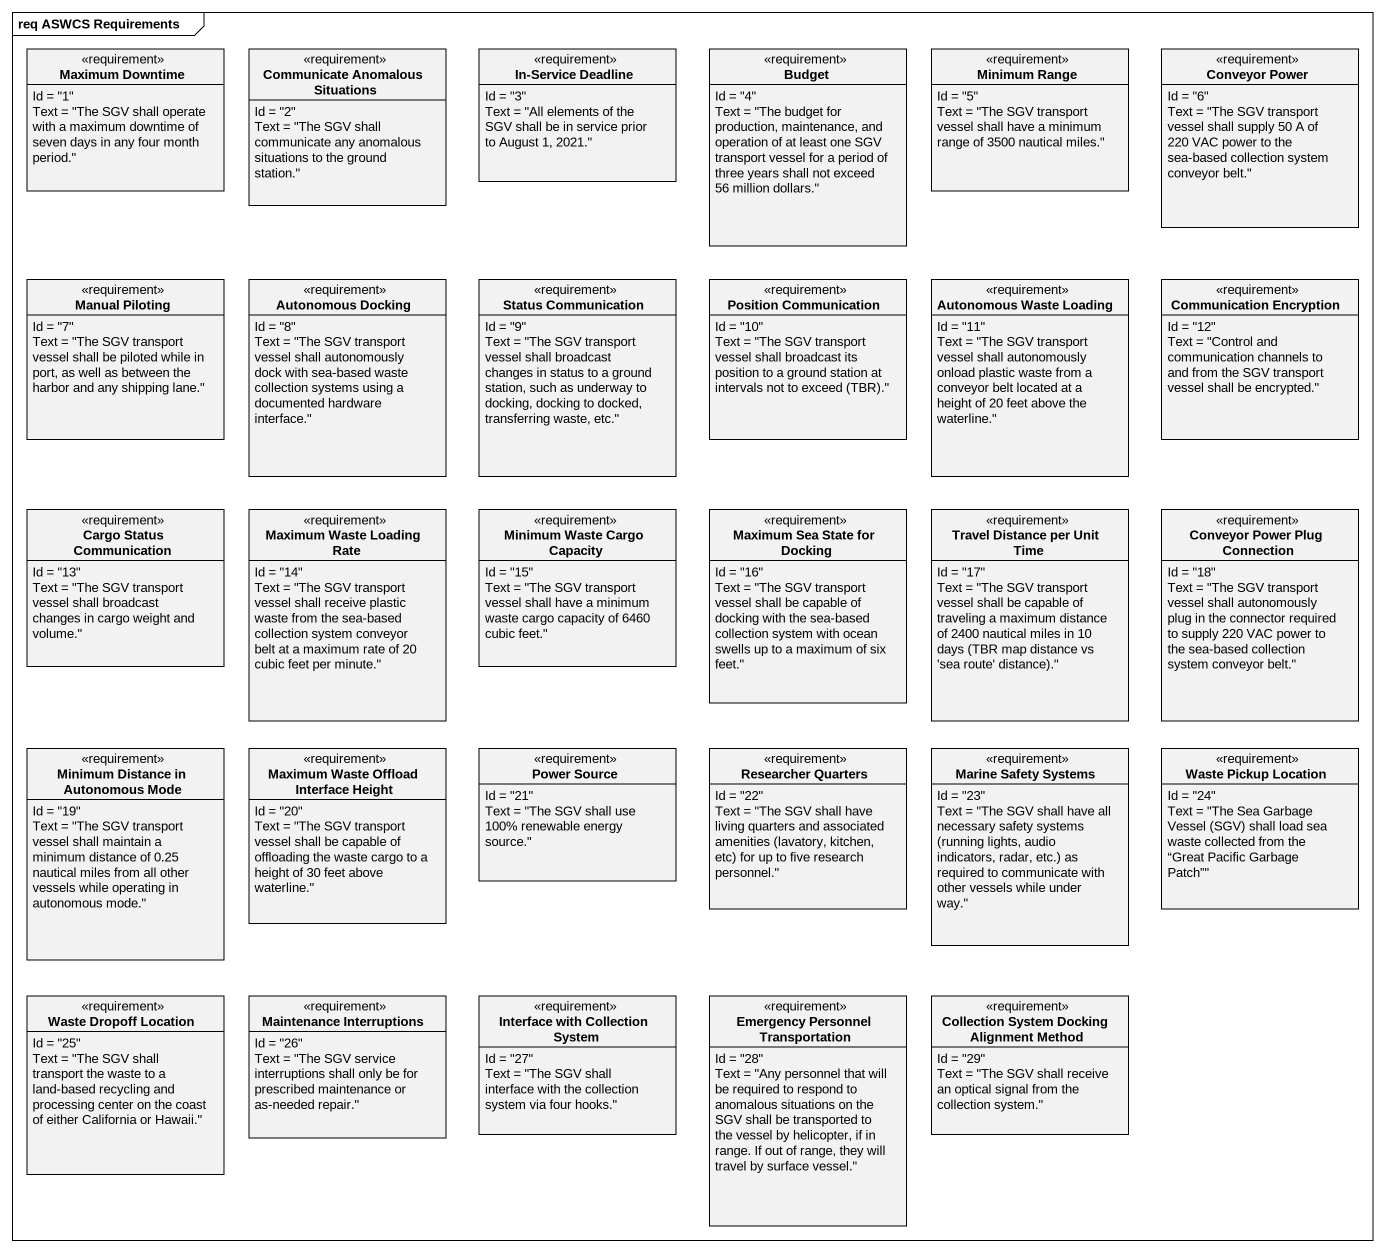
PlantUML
@startuml
mainframe req ASWCS Requirements
hide circle
hide empty members
class "Maximum Downtime" as Maximum_Downtime <<requirement>> {
  Id = "1"
  Text = "The SGV shall operate with a maximum downtime of seven days in any four month period."
}
class "Communicate Anomalous Situations" as Communicate_Anomalous <<requirement>> {
  Id = "2"
  Text = "The SGV shall communicate any anomalous situations to the ground station."
}
class "In-Service Deadline" as In_Service_Deadline <<requirement>> {
  Id = "3"
  Text = "All elements of the SGV shall be in service prior to August 1, 2021."
}
class Budget <<requirement>> {
  Id = "4"
  Text = "The budget for production, maintenance, and operation of at least one SGV transport vessel for a period of three years shall not exceed 56 million dollars."
}
class "Minimum Range" as Minimum_Range <<requirement>> {
  Id = "5"
  Text = "The SGV transport vessel shall have a minimum range of 3500 nautical miles."
}
class "Conveyor Power" as Conveyor_Power <<requirement>> {
  Id = "6"
  Text = "The SGV transport vessel shall supply 50 A of 220 VAC power to the sea-based collection system conveyor belt."
}
class "Manual Piloting" as Manual_Piloting <<requirement>> {
  Id = "7"
  Text = "The SGV transport vessel shall be piloted while in port, as well as between the harbor and any shipping lane."
}
class "Autonomous Docking" as Autonomous_Docking <<requirement>> {
  Id = "8"
  Text = "The SGV transport vessel shall autonomously dock with sea-based waste collection systems using a documented hardware interface."
}
class "Status Communication" as Status_Communication <<requirement>> {
  Id = "9"
  Text = "The SGV transport vessel shall broadcast changes in status to a ground station, such as underway to docking, docking to docked, transferring waste, etc."
}
class "Position Communication" as Position_Communication <<requirement>> {
  Id = "10"
  {field} Text = "The SGV transport vessel shall broadcast its position to a ground station at intervals not to exceed (TBR)."
}
class "Autonomous Waste Loading" as Autonomous_Waste_Loading <<requirement>> {
  Id = "11"
  Text = "The SGV transport vessel shall autonomously onload plastic waste from a conveyor belt located at a height of 20 feet above the waterline."
}
class "Communication Encryption" as Communication_Encryption <<requirement>> {
  Id = "12"
  Text = "Control and communication channels to and from the SGV transport vessel shall be encrypted."
}
class "Cargo Status Communication" as Cargo_Status_Communication <<requirement>> {
  Id = "13"
  Text = "The SGV transport vessel shall broadcast changes in cargo weight and volume."
}
class "Maximum Waste Loading Rate" as Maximum_Waste_Loading_Rate <<requirement>> {
  Id = "14"
  Text = "The SGV transport vessel shall receive plastic waste from the sea-based collection system conveyor belt at a maximum rate of 20 cubic feet per minute."
}
class "Minimum Waste Cargo Capacity" as Minimum_Waste_Cargo_Capacity <<requirement>> {
  Id = "15"
  Text = "The SGV transport vessel shall have a minimum waste cargo capacity of 6460 cubic feet."
}
class "Maximum Sea State for Docking" as Maximum_Sea_State_for <<requirement>> {
  Id = "16"
  Text = "The SGV transport vessel shall be capable of docking with the sea-based collection system with ocean swells up to a maximum of six feet."
}
class "Travel Distance per Unit Time" as Travel_Distance_per_Unit <<requirement>> {
  Id = "17"
  {field} Text = "The SGV transport vessel shall be capable of traveling a maximum distance of 2400 nautical miles in 10 days (TBR map distance vs 'sea route' distance)."
}
class "Conveyor Power Plug Connection" as Conveyor_Power_Plug <<requirement>> {
  Id = "18"
  Text = "The SGV transport vessel shall autonomously plug in the connector required to supply 220 VAC power to the sea-based collection system conveyor belt."
}
class "Minimum Distance in Autonomous Mode" as Minimum_Distance_in <<requirement>> {
  Id = "19"
  Text = "The SGV transport vessel shall maintain a minimum distance of 0.25 nautical miles from all other vessels while operating in autonomous mode."
}
class "Maximum Waste Offload Interface Height" as Maximum_Waste_Offload <<requirement>> {
  Id = "20"
  Text = "The SGV transport vessel shall be capable of offloading the waste cargo to a height of 30 feet above waterline."
}
class "Power Source" as Power_Source <<requirement>> {
  Id = "21"
  Text = "The SGV shall use 100% renewable energy source."
}
class "Researcher Quarters" as Researcher_Quarters <<requirement>> {
  Id = "22"
  {field} Text = "The SGV shall have living quarters and associated amenities (lavatory, kitchen, etc) for up to five research personnel."
}
class "Marine Safety Systems" as Marine_Safety_Systems <<requirement>> {
  Id = "23"
  {field} Text = "The SGV shall have all necessary safety systems (running lights, audio indicators, radar, etc.) as required to communicate with other vessels while under way."
}
class "Waste Pickup Location" as Waste_Pickup_Location <<requirement>> {
  Id = "24"
  {field} Text = "The Sea Garbage Vessel (SGV) shall load sea waste collected from the “Great Pacific Garbage Patch”"
}
class "Waste Dropoff Location" as Waste_Dropoff_Location <<requirement>> {
  Id = "25"
  Text = "The SGV shall transport the waste to a land-based recycling and processing center on the coast of either California or Hawaii."
}
class "Maintenance Interruptions" as Maintenance_Interruptions <<requirement>> {
  Id = "26"
  Text = "The SGV service interruptions shall only be for prescribed maintenance or as-needed repair."
}
class "Interface with Collection System" as Interface_with_Collection <<requirement>> {
  Id = "27"
  Text = "The SGV shall interface with the collection system via four hooks."
}
class "Emergency Personnel Transportation" as Emergency_Personnel <<requirement>> {
  Id = "28"
  Text = "Any personnel that will be required to respond to anomalous situations on the SGV shall be transported to the vessel by helicopter, if in range. If out of range, they will travel by surface vessel."
}
class "Collection System Docking Alignment Method" as Collection_System_Docking <<requirement>> {
  Id = "29"
  Text = "The SGV shall receive an optical signal from the collection system."
}
@enduml
